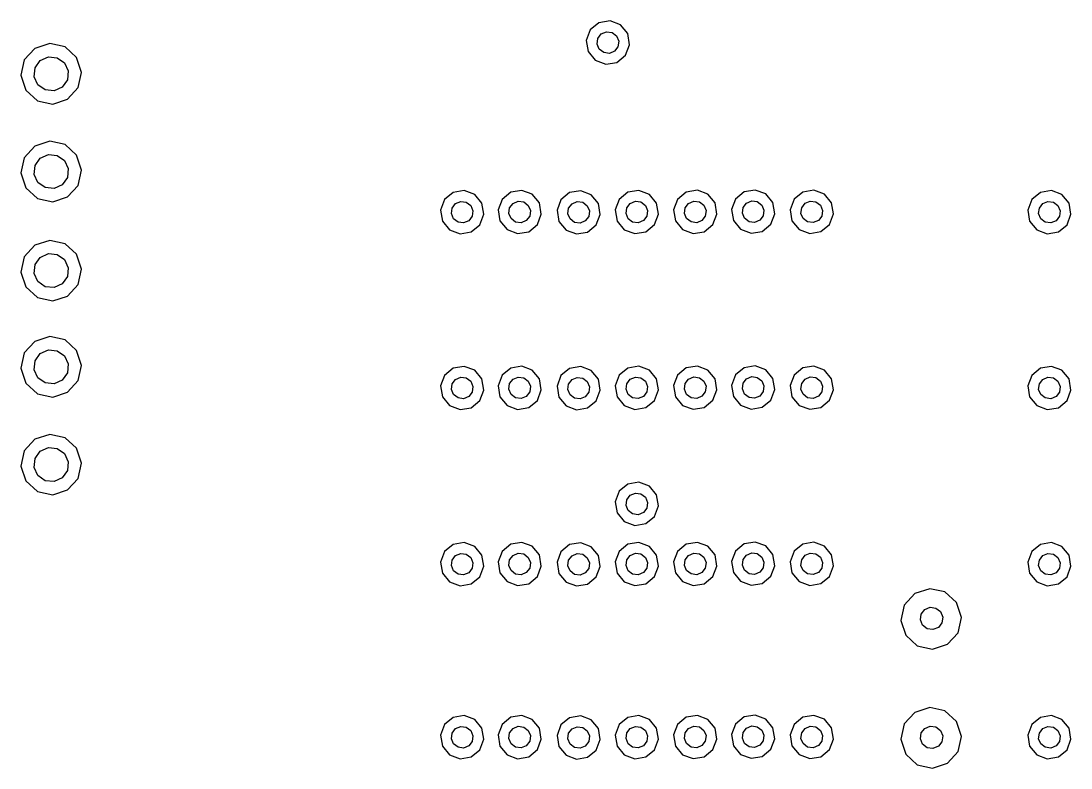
# Model space of a CAD drawing. Extents: x 7 to 220, y 5 to 125.
# Drawn here: x 110.88 to 156.59, y 5.97 to 38.5 of the extents above; entities that cross this region are included whole.
import ezdxf

# ---------------------------------------------------------------- set-up
doc = ezdxf.new("R2010")
doc.units = 0
doc.layers.add('ViasTop', color=7, linetype='CONTINUOUS')

msp = doc.modelspace()

# ---------------------------------------------------------------- linework, layer by layer
at = {"layer": 'ViasTop', "color": 1}
for p, q in [((136.042554, 38.414436), (135.66515, 38.103192)), ((136.525018, 38.495276), (136.042554, 38.414436)), ((136.983265, 38.324057), (136.525018, 38.495276)), ((135.66515, 38.103192), (135.493931, 37.644945)), ((136.145875, 37.929062), (136.371812, 38.023272)), ((136.371812, 38.023272), (136.614584, 37.991892)), ((136.614584, 37.991892), (136.809139, 37.843329)), ((137.294509, 37.946653), (136.983265, 38.324057)), ((137.375349, 37.464189), (137.294509, 37.946653)), ((112.13425, 37.510558), (111.48523, 37.302537)), ((112.80033, 37.3662), (112.13425, 37.510558)), ((135.493931, 37.644945), (135.574771, 37.162482)), ((135.965932, 37.491736), (135.997312, 37.734507)), ((136.060142, 37.265799), (135.965932, 37.491736)), ((135.997312, 37.734507), (136.145875, 37.929062)), ((136.809139, 37.843329), (136.903349, 37.617392)), ((136.903349, 37.617392), (136.871969, 37.374621)), ((111.48523, 37.302537), (111.02718, 36.797877)), ((113.30499, 36.908144), (112.80033, 37.3662)), ((135.574771, 37.162482), (135.886015, 36.785078)), ((136.254697, 37.117236), (136.060142, 37.265799)), ((136.497469, 37.085856), (136.254697, 37.117236)), ((136.723405, 37.180066), (136.497469, 37.085856)), ((136.871969, 37.374621), (136.723405, 37.180066)), ((137.204129, 37.005942), (137.375349, 37.464189)), ((111.02718, 36.797877), (110.88282, 36.131801)), ((111.49526, 36.456813), (111.72007, 36.773104)), ((111.72007, 36.773104), (112.07291, 36.934616)), ((112.07291, 36.934616), (112.45923, 36.898066)), ((112.45923, 36.898066), (112.77552, 36.673257)), ((112.77552, 36.673257), (112.93703, 36.320422)), ((113.51301, 36.259126), (113.30499, 36.908144)), ((135.886015, 36.785078), (136.344262, 36.613858)), ((136.344262, 36.613858), (136.826725, 36.694698)), ((136.826725, 36.694698), (137.204129, 37.005942)), ((110.88282, 36.131801), (111.09084, 35.482783)), ((111.45876, 36.070492), (111.49526, 36.456813)), ((112.93703, 36.320422), (112.90053, 35.934101)), ((113.36865, 35.59305), (113.51301, 36.259126)), ((111.62027, 35.717657), (111.45876, 36.070492)), ((111.93656, 35.492848), (111.62027, 35.717657)), ((112.90053, 35.934101), (112.67572, 35.617819)), ((111.09084, 35.482783), (111.5955, 35.024728)), ((112.32288, 35.456308), (111.93656, 35.492848)), ((112.67572, 35.617819), (112.32288, 35.456308)), ((112.91059, 35.08839), (113.36865, 35.59305)), ((111.5955, 35.024728), (112.26158, 34.88037)), ((112.26158, 34.88037), (112.91059, 35.08839)), ((111.48523, 33.047337), (111.02718, 32.542677)), ((112.13425, 33.255358), (111.48523, 33.047337)), ((112.80033, 33.111), (112.13425, 33.255358)), ((113.30499, 32.652944), (112.80033, 33.111)), ((111.02718, 32.542677), (110.88282, 31.876601)), ((111.49526, 32.201613), (111.72007, 32.517904)), ((111.72007, 32.517904), (112.07291, 32.679416)), ((112.07291, 32.679416), (112.45923, 32.642866)), ((112.45923, 32.642866), (112.77552, 32.418057)), ((113.51301, 32.003926), (113.30499, 32.652944)), ((111.45876, 31.815292), (111.49526, 32.201613)), ((112.77552, 32.418057), (112.93703, 32.065222)), ((112.93703, 32.065222), (112.90053, 31.678901)), ((113.36865, 31.33785), (113.51301, 32.003926)), ((110.88282, 31.876601), (111.09084, 31.227583)), ((111.62027, 31.462457), (111.45876, 31.815292)), ((112.90053, 31.678901), (112.67572, 31.362619)), ((111.09084, 31.227583), (111.5955, 30.769528)), ((111.93656, 31.237648), (111.62027, 31.462457)), ((112.32288, 31.201108), (111.93656, 31.237648)), ((112.67572, 31.362619), (112.32288, 31.201108)), ((112.91059, 30.83319), (113.36865, 31.33785)), ((130.179018, 31.111776), (129.696554, 31.030936)), ((130.637265, 30.940557), (130.179018, 31.111776)), ((132.683018, 31.119176), (132.200554, 31.038336)), ((133.141265, 30.947957), (132.683018, 31.119176)), ((135.250018, 31.103076), (134.767554, 31.022236)), ((135.708265, 30.931857), (135.250018, 31.103076)), ((137.781018, 31.116876), (137.298554, 31.036036)), ((138.239265, 30.945657), (137.781018, 31.116876)), ((140.327018, 31.121276), (139.844554, 31.040436)), ((140.785265, 30.950057), (140.327018, 31.121276)), ((142.847018, 31.134376), (142.364554, 31.053536)), ((143.305265, 30.963157), (142.847018, 31.134376)), ((145.398018, 31.122876), (144.915554, 31.042036)), ((145.856265, 30.951657), (145.398018, 31.122876)), ((155.744018, 31.111776), (155.261554, 31.030936)), ((156.202265, 30.940557), (155.744018, 31.111776)), ((111.5955, 30.769528), (112.26158, 30.62517)), ((112.26158, 30.62517), (112.91059, 30.83319)), ((129.31915, 30.719692), (129.147931, 30.261445)), ((129.696554, 31.030936), (129.31915, 30.719692)), ((129.799875, 30.545562), (130.025812, 30.639772)), ((130.025812, 30.639772), (130.268584, 30.608392)), ((130.948509, 30.563153), (130.637265, 30.940557)), ((131.82315, 30.727092), (131.651931, 30.268845)), ((132.200554, 31.038336), (131.82315, 30.727092)), ((132.303875, 30.552962), (132.529812, 30.647172)), ((132.529812, 30.647172), (132.772584, 30.615792)), ((133.452509, 30.570553), (133.141265, 30.947957)), ((134.39015, 30.710992), (134.218931, 30.252745)), ((134.767554, 31.022236), (134.39015, 30.710992)), ((134.870875, 30.536862), (135.096812, 30.631072)), ((135.096812, 30.631072), (135.339584, 30.599692)), ((136.019509, 30.554453), (135.708265, 30.931857)), ((136.92115, 30.724792), (136.749931, 30.266545)), ((137.298554, 31.036036), (136.92115, 30.724792)), ((137.401875, 30.550662), (137.627812, 30.644872)), ((137.627812, 30.644872), (137.870584, 30.613492)), ((138.550509, 30.568253), (138.239265, 30.945657)), ((139.46715, 30.729192), (139.295931, 30.270945)), ((139.844554, 31.040436), (139.46715, 30.729192)), ((139.947875, 30.555062), (140.173812, 30.649272)), ((140.173812, 30.649272), (140.416584, 30.617892)), ((141.096509, 30.572653), (140.785265, 30.950057)), ((141.98715, 30.742292), (141.815931, 30.284045)), ((142.364554, 31.053536), (141.98715, 30.742292)), ((142.467875, 30.568162), (142.693812, 30.662372)), ((142.693812, 30.662372), (142.936584, 30.630992)), ((142.936584, 30.630992), (143.131139, 30.482429)), ((143.616509, 30.585753), (143.305265, 30.963157)), ((144.53815, 30.730792), (144.366931, 30.272545)), ((144.915554, 31.042036), (144.53815, 30.730792)), ((145.018875, 30.556662), (145.244812, 30.650872)), ((145.244812, 30.650872), (145.487584, 30.619492)), ((146.167509, 30.574253), (145.856265, 30.951657)), ((154.88415, 30.719692), (154.712931, 30.261445)), ((155.261554, 31.030936), (154.88415, 30.719692)), ((155.364875, 30.545562), (155.590812, 30.639772)), ((155.590812, 30.639772), (155.833584, 30.608392)), ((156.513509, 30.563153), (156.202265, 30.940557)), ((129.147931, 30.261445), (129.228771, 29.778982)), ((129.619932, 30.108236), (129.651312, 30.351007)), ((129.651312, 30.351007), (129.799875, 30.545562)), ((130.268584, 30.608392), (130.463139, 30.459829)), ((130.463139, 30.459829), (130.557349, 30.233892)), ((130.557349, 30.233892), (130.525969, 29.991121)), ((131.029349, 30.080689), (130.948509, 30.563153)), ((131.651931, 30.268845), (131.732771, 29.786382)), ((132.123932, 30.115636), (132.155312, 30.358407)), ((132.155312, 30.358407), (132.303875, 30.552962)), ((132.772584, 30.615792), (132.967139, 30.467229)), ((132.967139, 30.467229), (133.061349, 30.241292)), ((133.061349, 30.241292), (133.029969, 29.998521)), ((133.533349, 30.088089), (133.452509, 30.570553)), ((134.218931, 30.252745), (134.299771, 29.770282)), ((134.690932, 30.099536), (134.722312, 30.342307)), ((134.722312, 30.342307), (134.870875, 30.536862)), ((135.339584, 30.599692), (135.534139, 30.451129)), ((135.534139, 30.451129), (135.628349, 30.225192)), ((135.628349, 30.225192), (135.596969, 29.982421)), ((136.100349, 30.071989), (136.019509, 30.554453)), ((136.749931, 30.266545), (136.830771, 29.784082)), ((137.221932, 30.113336), (137.253312, 30.356107)), ((137.253312, 30.356107), (137.401875, 30.550662)), ((137.870584, 30.613492), (138.065139, 30.464929)), ((138.065139, 30.464929), (138.159349, 30.238992)), ((138.159349, 30.238992), (138.127969, 29.996221)), ((138.631349, 30.085789), (138.550509, 30.568253)), ((139.295931, 30.270945), (139.376771, 29.788482)), ((139.767932, 30.117736), (139.799312, 30.360507)), ((139.799312, 30.360507), (139.947875, 30.555062)), ((140.416584, 30.617892), (140.611139, 30.469329)), ((140.611139, 30.469329), (140.705349, 30.243392)), ((140.705349, 30.243392), (140.673969, 30.000621)), ((141.177349, 30.090189), (141.096509, 30.572653)), ((141.815931, 30.284045), (141.896771, 29.801582)), ((142.287932, 30.130836), (142.319312, 30.373607)), ((142.319312, 30.373607), (142.467875, 30.568162)), ((143.131139, 30.482429), (143.225349, 30.256492)), ((143.225349, 30.256492), (143.193969, 30.013721)), ((143.697349, 30.103289), (143.616509, 30.585753)), ((144.366931, 30.272545), (144.447771, 29.790082)), ((144.838932, 30.119336), (144.870312, 30.362107)), ((144.870312, 30.362107), (145.018875, 30.556662)), ((145.487584, 30.619492), (145.682139, 30.470929)), ((145.682139, 30.470929), (145.776349, 30.244992)), ((145.776349, 30.244992), (145.744969, 30.002221)), ((146.248349, 30.091789), (146.167509, 30.574253)), ((154.712931, 30.261445), (154.793771, 29.778982)), ((155.184932, 30.108236), (155.216312, 30.351007)), ((155.216312, 30.351007), (155.364875, 30.545562)), ((155.833584, 30.608392), (156.028139, 30.459829)), ((156.028139, 30.459829), (156.122349, 30.233892)), ((156.122349, 30.233892), (156.090969, 29.991121)), ((156.594349, 30.080689), (156.513509, 30.563153)), ((129.228771, 29.778982), (129.540015, 29.401578)), ((129.714142, 29.882299), (129.619932, 30.108236)), ((129.908697, 29.733736), (129.714142, 29.882299)), ((130.151469, 29.702356), (129.908697, 29.733736)), ((130.377405, 29.796566), (130.151469, 29.702356)), ((130.525969, 29.991121), (130.377405, 29.796566)), ((130.858129, 29.622442), (131.029349, 30.080689)), ((131.732771, 29.786382), (132.044015, 29.408978)), ((132.218142, 29.889699), (132.123932, 30.115636)), ((132.412697, 29.741136), (132.218142, 29.889699)), ((132.655469, 29.709756), (132.412697, 29.741136)), ((132.881405, 29.803966), (132.655469, 29.709756)), ((133.029969, 29.998521), (132.881405, 29.803966)), ((133.362129, 29.629842), (133.533349, 30.088089)), ((134.299771, 29.770282), (134.611015, 29.392878)), ((134.785142, 29.873599), (134.690932, 30.099536)), ((134.979697, 29.725036), (134.785142, 29.873599)), ((135.222469, 29.693656), (134.979697, 29.725036)), ((135.448405, 29.787866), (135.222469, 29.693656)), ((135.596969, 29.982421), (135.448405, 29.787866)), ((135.929129, 29.613742), (136.100349, 30.071989)), ((136.830771, 29.784082), (137.142015, 29.406678)), ((137.316142, 29.887399), (137.221932, 30.113336)), ((137.510697, 29.738836), (137.316142, 29.887399)), ((137.753469, 29.707456), (137.510697, 29.738836)), ((137.979405, 29.801666), (137.753469, 29.707456)), ((138.127969, 29.996221), (137.979405, 29.801666)), ((138.460129, 29.627542), (138.631349, 30.085789)), ((139.376771, 29.788482), (139.688015, 29.411078)), ((139.862142, 29.891799), (139.767932, 30.117736)), ((140.056697, 29.743236), (139.862142, 29.891799)), ((140.299469, 29.711856), (140.056697, 29.743236)), ((140.525405, 29.806066), (140.299469, 29.711856)), ((140.673969, 30.000621), (140.525405, 29.806066)), ((141.006129, 29.631942), (141.177349, 30.090189)), ((141.896771, 29.801582), (142.208015, 29.424178)), ((142.382142, 29.904899), (142.287932, 30.130836)), ((142.576697, 29.756336), (142.382142, 29.904899)), ((142.819469, 29.724956), (142.576697, 29.756336)), ((143.045405, 29.819166), (142.819469, 29.724956)), ((143.193969, 30.013721), (143.045405, 29.819166)), ((143.526129, 29.645042), (143.697349, 30.103289)), ((144.447771, 29.790082), (144.759015, 29.412678)), ((144.933142, 29.893399), (144.838932, 30.119336)), ((145.127697, 29.744836), (144.933142, 29.893399)), ((145.370469, 29.713456), (145.127697, 29.744836)), ((145.596405, 29.807666), (145.370469, 29.713456)), ((145.744969, 30.002221), (145.596405, 29.807666)), ((146.077129, 29.633542), (146.248349, 30.091789)), ((154.793771, 29.778982), (155.105015, 29.401578)), ((155.279142, 29.882299), (155.184932, 30.108236)), ((155.473697, 29.733736), (155.279142, 29.882299)), ((155.716469, 29.702356), (155.473697, 29.733736)), ((155.942405, 29.796566), (155.716469, 29.702356)), ((156.090969, 29.991121), (155.942405, 29.796566)), ((156.423129, 29.622442), (156.594349, 30.080689)), ((129.540015, 29.401578), (129.998262, 29.230358)), ((129.998262, 29.230358), (130.480725, 29.311198)), ((130.480725, 29.311198), (130.858129, 29.622442)), ((132.044015, 29.408978), (132.502262, 29.237758)), ((132.502262, 29.237758), (132.984725, 29.318598)), ((132.984725, 29.318598), (133.362129, 29.629842)), ((134.611015, 29.392878), (135.069262, 29.221658)), ((135.069262, 29.221658), (135.551725, 29.302498)), ((135.551725, 29.302498), (135.929129, 29.613742)), ((137.142015, 29.406678), (137.600262, 29.235458)), ((137.600262, 29.235458), (138.082725, 29.316298)), ((138.082725, 29.316298), (138.460129, 29.627542)), ((139.688015, 29.411078), (140.146262, 29.239858)), ((140.146262, 29.239858), (140.628725, 29.320698)), ((140.628725, 29.320698), (141.006129, 29.631942)), ((142.208015, 29.424178), (142.666262, 29.252958)), ((142.666262, 29.252958), (143.148725, 29.333798)), ((143.148725, 29.333798), (143.526129, 29.645042)), ((144.759015, 29.412678), (145.217262, 29.241458)), ((145.217262, 29.241458), (145.699725, 29.322298)), ((145.699725, 29.322298), (146.077129, 29.633542)), ((155.105015, 29.401578), (155.563262, 29.230358)), ((155.563262, 29.230358), (156.045725, 29.311198)), ((156.045725, 29.311198), (156.423129, 29.622442)), ((112.13425, 28.941058), (111.48523, 28.733037)), ((112.80033, 28.7967), (112.13425, 28.941058)), ((111.48523, 28.733037), (111.02718, 28.228377)), ((111.72007, 28.203604), (112.07291, 28.365116)), ((112.07291, 28.365116), (112.45923, 28.328566)), ((113.30499, 28.338644), (112.80033, 28.7967)), ((111.02718, 28.228377), (110.88282, 27.562301)), ((111.45876, 27.500992), (111.49526, 27.887313)), ((111.49526, 27.887313), (111.72007, 28.203604)), ((112.45923, 28.328566), (112.77552, 28.103757)), ((112.77552, 28.103757), (112.93703, 27.750922)), ((113.51301, 27.689626), (113.30499, 28.338644)), ((110.88282, 27.562301), (111.09084, 26.913283)), ((111.62027, 27.148157), (111.45876, 27.500992)), ((112.93703, 27.750922), (112.90053, 27.364601)), ((113.36865, 27.02355), (113.51301, 27.689626)), ((111.93656, 26.923348), (111.62027, 27.148157)), ((112.67572, 27.048319), (112.32288, 26.886808)), ((112.90053, 27.364601), (112.67572, 27.048319)), ((112.91059, 26.51889), (113.36865, 27.02355)), ((111.09084, 26.913283), (111.5955, 26.455228)), ((112.32288, 26.886808), (111.93656, 26.923348)), ((112.26158, 26.31087), (112.91059, 26.51889)), ((111.5955, 26.455228), (112.26158, 26.31087)), ((112.13425, 24.751658), (111.48523, 24.543637)), ((112.80033, 24.6073), (112.13425, 24.751658)), ((111.48523, 24.543637), (111.02718, 24.038977)), ((113.30499, 24.149244), (112.80033, 24.6073)), ((111.02718, 24.038977), (110.88282, 23.372901)), ((111.49526, 23.697913), (111.72007, 24.014204)), ((111.72007, 24.014204), (112.07291, 24.175716)), ((112.07291, 24.175716), (112.45923, 24.139166)), ((112.45923, 24.139166), (112.77552, 23.914357)), ((112.77552, 23.914357), (112.93703, 23.561522)), ((113.51301, 23.500226), (113.30499, 24.149244)), ((110.88282, 23.372901), (111.09084, 22.723883)), ((111.45876, 23.311592), (111.49526, 23.697913)), ((112.93703, 23.561522), (112.90053, 23.175201)), ((113.36865, 22.83415), (113.51301, 23.500226)), ((129.696554, 23.376136), (129.31915, 23.064892)), ((130.179018, 23.456976), (129.696554, 23.376136)), ((130.637265, 23.285757), (130.179018, 23.456976)), ((132.200554, 23.383636), (131.82315, 23.072392)), ((132.683018, 23.464476), (132.200554, 23.383636)), ((133.141265, 23.293257), (132.683018, 23.464476)), ((134.767554, 23.367536), (134.39015, 23.056292)), ((135.250018, 23.448376), (134.767554, 23.367536)), ((135.708265, 23.277157), (135.250018, 23.448376)), ((137.298554, 23.381336), (136.92115, 23.070092)), ((137.781018, 23.462176), (137.298554, 23.381336)), ((138.239265, 23.290957), (137.781018, 23.462176)), ((139.844554, 23.385636), (139.46715, 23.074392)), ((140.327018, 23.466476), (139.844554, 23.385636)), ((140.785265, 23.295257), (140.327018, 23.466476)), ((142.364554, 23.398736), (141.98715, 23.087492)), ((142.847018, 23.479576), (142.364554, 23.398736)), ((143.305265, 23.308357), (142.847018, 23.479576)), ((144.915554, 23.387336), (144.53815, 23.076092)), ((145.398018, 23.468176), (144.915554, 23.387336)), ((145.856265, 23.296957), (145.398018, 23.468176)), ((155.261554, 23.376136), (154.88415, 23.064892)), ((155.744018, 23.456976), (155.261554, 23.376136)), ((156.202265, 23.285757), (155.744018, 23.456976)), ((111.62027, 22.958757), (111.45876, 23.311592)), ((111.93656, 22.733948), (111.62027, 22.958757)), ((112.67572, 22.858919), (112.32288, 22.697408)), ((112.90053, 23.175201), (112.67572, 22.858919)), ((129.31915, 23.064892), (129.147931, 22.606645)), ((129.651312, 22.696207), (129.799875, 22.890762)), ((129.799875, 22.890762), (130.025812, 22.984972)), ((130.025812, 22.984972), (130.268584, 22.953592)), ((130.268584, 22.953592), (130.463139, 22.805029)), ((130.948509, 22.908353), (130.637265, 23.285757)), ((131.029349, 22.425889), (130.948509, 22.908353)), ((131.82315, 23.072392), (131.651931, 22.614145)), ((132.155312, 22.703707), (132.303875, 22.898262)), ((132.303875, 22.898262), (132.529812, 22.992472)), ((132.529812, 22.992472), (132.772584, 22.961092)), ((132.772584, 22.961092), (132.967139, 22.812529)), ((133.452509, 22.915853), (133.141265, 23.293257)), ((133.533349, 22.433389), (133.452509, 22.915853)), ((134.39015, 23.056292), (134.218931, 22.598045)), ((134.722312, 22.687607), (134.870875, 22.882162)), ((134.870875, 22.882162), (135.096812, 22.976372)), ((135.096812, 22.976372), (135.339584, 22.944992)), ((135.339584, 22.944992), (135.534139, 22.796429)), ((136.019509, 22.899753), (135.708265, 23.277157)), ((136.100349, 22.417289), (136.019509, 22.899753)), ((136.92115, 23.070092), (136.749931, 22.611845)), ((137.253312, 22.701407), (137.401875, 22.895962)), ((137.401875, 22.895962), (137.627812, 22.990172)), ((137.627812, 22.990172), (137.870584, 22.958792)), ((137.870584, 22.958792), (138.065139, 22.810229)), ((138.550509, 22.913553), (138.239265, 23.290957)), ((138.631349, 22.431089), (138.550509, 22.913553)), ((139.46715, 23.074392), (139.295931, 22.616145)), ((139.799312, 22.705707), (139.947875, 22.900262)), ((139.947875, 22.900262), (140.173812, 22.994472)), ((140.173812, 22.994472), (140.416584, 22.963092)), ((140.416584, 22.963092), (140.611139, 22.814529)), ((141.096509, 22.917853), (140.785265, 23.295257)), ((141.177349, 22.435389), (141.096509, 22.917853)), ((141.98715, 23.087492), (141.815931, 22.629245)), ((142.319312, 22.718807), (142.467875, 22.913362)), ((142.467875, 22.913362), (142.693812, 23.007572)), ((142.693812, 23.007572), (142.936584, 22.976192)), ((142.936584, 22.976192), (143.131139, 22.827629)), ((143.616509, 22.930953), (143.305265, 23.308357)), ((143.697349, 22.448489), (143.616509, 22.930953)), ((144.53815, 23.076092), (144.366931, 22.617845)), ((144.870312, 22.707407), (145.018875, 22.901962)), ((145.018875, 22.901962), (145.244812, 22.996172)), ((145.244812, 22.996172), (145.487584, 22.964792)), ((145.487584, 22.964792), (145.682139, 22.816229)), ((146.167509, 22.919553), (145.856265, 23.296957)), ((146.248349, 22.437089), (146.167509, 22.919553)), ((154.88415, 23.064892), (154.712931, 22.606645)), ((155.216312, 22.696207), (155.364875, 22.890762)), ((155.364875, 22.890762), (155.590812, 22.984972)), ((155.590812, 22.984972), (155.833584, 22.953592)), ((155.833584, 22.953592), (156.028139, 22.805029)), ((156.513509, 22.908353), (156.202265, 23.285757)), ((156.594349, 22.425889), (156.513509, 22.908353)), ((111.09084, 22.723883), (111.5955, 22.265828)), ((112.32288, 22.697408), (111.93656, 22.733948)), ((112.91059, 22.32949), (113.36865, 22.83415)), ((129.147931, 22.606645), (129.228771, 22.124182)), ((129.619932, 22.453436), (129.651312, 22.696207)), ((129.714142, 22.227499), (129.619932, 22.453436)), ((130.463139, 22.805029), (130.557349, 22.579092)), ((130.557349, 22.579092), (130.525969, 22.336321)), ((130.858129, 21.967642), (131.029349, 22.425889)), ((131.651931, 22.614145), (131.732771, 22.131682)), ((132.123932, 22.460936), (132.155312, 22.703707)), ((132.218142, 22.234999), (132.123932, 22.460936)), ((132.967139, 22.812529), (133.061349, 22.586592)), ((133.061349, 22.586592), (133.029969, 22.343821)), ((133.362129, 21.975142), (133.533349, 22.433389)), ((134.218931, 22.598045), (134.299771, 22.115582)), ((134.690932, 22.444836), (134.722312, 22.687607)), ((134.785142, 22.218899), (134.690932, 22.444836)), ((135.534139, 22.796429), (135.628349, 22.570492)), ((135.628349, 22.570492), (135.596969, 22.327721)), ((135.929129, 21.959042), (136.100349, 22.417289)), ((136.749931, 22.611845), (136.830771, 22.129382)), ((137.221932, 22.458636), (137.253312, 22.701407)), ((137.316142, 22.232699), (137.221932, 22.458636)), ((138.065139, 22.810229), (138.159349, 22.584292)), ((138.159349, 22.584292), (138.127969, 22.341521)), ((138.460129, 21.972842), (138.631349, 22.431089)), ((139.295931, 22.616145), (139.376771, 22.133682)), ((139.767932, 22.462936), (139.799312, 22.705707)), ((139.862142, 22.236999), (139.767932, 22.462936)), ((140.611139, 22.814529), (140.705349, 22.588592)), ((140.705349, 22.588592), (140.673969, 22.345821)), ((141.006129, 21.977142), (141.177349, 22.435389)), ((141.815931, 22.629245), (141.896771, 22.146782)), ((142.287932, 22.476036), (142.319312, 22.718807)), ((142.382142, 22.250099), (142.287932, 22.476036)), ((143.131139, 22.827629), (143.225349, 22.601692)), ((143.225349, 22.601692), (143.193969, 22.358921)), ((143.526129, 21.990242), (143.697349, 22.448489)), ((144.366931, 22.617845), (144.447771, 22.135382)), ((144.838932, 22.464636), (144.870312, 22.707407)), ((144.933142, 22.238699), (144.838932, 22.464636)), ((145.682139, 22.816229), (145.776349, 22.590292)), ((145.776349, 22.590292), (145.744969, 22.347521)), ((146.077129, 21.978842), (146.248349, 22.437089)), ((154.712931, 22.606645), (154.793771, 22.124182)), ((155.184932, 22.453436), (155.216312, 22.696207)), ((155.279142, 22.227499), (155.184932, 22.453436)), ((156.028139, 22.805029), (156.122349, 22.579092)), ((156.122349, 22.579092), (156.090969, 22.336321)), ((156.423129, 21.967642), (156.594349, 22.425889)), ((111.5955, 22.265828), (112.26158, 22.12147)), ((112.26158, 22.12147), (112.91059, 22.32949)), ((129.228771, 22.124182), (129.540015, 21.746778)), ((129.908697, 22.078936), (129.714142, 22.227499)), ((130.151469, 22.047556), (129.908697, 22.078936)), ((130.377405, 22.141766), (130.151469, 22.047556)), ((130.525969, 22.336321), (130.377405, 22.141766)), ((130.480725, 21.656398), (130.858129, 21.967642)), ((131.732771, 22.131682), (132.044015, 21.754278)), ((132.412697, 22.086436), (132.218142, 22.234999)), ((132.655469, 22.055056), (132.412697, 22.086436)), ((132.881405, 22.149266), (132.655469, 22.055056)), ((133.029969, 22.343821), (132.881405, 22.149266)), ((132.984725, 21.663898), (133.362129, 21.975142)), ((134.299771, 22.115582), (134.611015, 21.738178)), ((134.979697, 22.070336), (134.785142, 22.218899)), ((135.222469, 22.038956), (134.979697, 22.070336)), ((135.448405, 22.133166), (135.222469, 22.038956)), ((135.596969, 22.327721), (135.448405, 22.133166)), ((135.551725, 21.647798), (135.929129, 21.959042)), ((136.830771, 22.129382), (137.142015, 21.751978)), ((137.510697, 22.084136), (137.316142, 22.232699)), ((137.753469, 22.052756), (137.510697, 22.084136)), ((137.979405, 22.146966), (137.753469, 22.052756)), ((138.127969, 22.341521), (137.979405, 22.146966)), ((138.082725, 21.661598), (138.460129, 21.972842)), ((139.376771, 22.133682), (139.688015, 21.756278)), ((140.056697, 22.088436), (139.862142, 22.236999)), ((140.299469, 22.057056), (140.056697, 22.088436)), ((140.525405, 22.151266), (140.299469, 22.057056)), ((140.673969, 22.345821), (140.525405, 22.151266)), ((140.628725, 21.665898), (141.006129, 21.977142)), ((141.896771, 22.146782), (142.208015, 21.769378)), ((142.576697, 22.101536), (142.382142, 22.250099)), ((142.819469, 22.070156), (142.576697, 22.101536)), ((143.045405, 22.164366), (142.819469, 22.070156)), ((143.193969, 22.358921), (143.045405, 22.164366)), ((143.148725, 21.678998), (143.526129, 21.990242)), ((144.447771, 22.135382), (144.759015, 21.757978)), ((145.127697, 22.090136), (144.933142, 22.238699)), ((145.370469, 22.058756), (145.127697, 22.090136)), ((145.596405, 22.152966), (145.370469, 22.058756)), ((145.744969, 22.347521), (145.596405, 22.152966)), ((145.699725, 21.667598), (146.077129, 21.978842)), ((154.793771, 22.124182), (155.105015, 21.746778)), ((155.473697, 22.078936), (155.279142, 22.227499)), ((155.716469, 22.047556), (155.473697, 22.078936)), ((155.942405, 22.141766), (155.716469, 22.047556)), ((156.090969, 22.336321), (155.942405, 22.141766)), ((156.045725, 21.656398), (156.423129, 21.967642)), ((129.540015, 21.746778), (129.998262, 21.575558)), ((129.998262, 21.575558), (130.480725, 21.656398)), ((132.044015, 21.754278), (132.502262, 21.583058)), ((132.502262, 21.583058), (132.984725, 21.663898)), ((134.611015, 21.738178), (135.069262, 21.566958)), ((135.069262, 21.566958), (135.551725, 21.647798)), ((137.142015, 21.751978), (137.600262, 21.580758)), ((137.600262, 21.580758), (138.082725, 21.661598)), ((139.688015, 21.756278), (140.146262, 21.585058)), ((140.146262, 21.585058), (140.628725, 21.665898)), ((142.208015, 21.769378), (142.666262, 21.598158)), ((142.666262, 21.598158), (143.148725, 21.678998)), ((144.759015, 21.757978), (145.217262, 21.586758)), ((145.217262, 21.586758), (145.699725, 21.667598)), ((155.105015, 21.746778), (155.563262, 21.575558)), ((155.563262, 21.575558), (156.045725, 21.656398)), ((111.48523, 20.286437), (111.02718, 19.781777)), ((112.13425, 20.494458), (111.48523, 20.286437)), ((112.80033, 20.3501), (112.13425, 20.494458)), ((113.30499, 19.892044), (112.80033, 20.3501)), ((111.02718, 19.781777), (110.88282, 19.115701)), ((111.49526, 19.440713), (111.72007, 19.757004)), ((111.72007, 19.757004), (112.07291, 19.918516)), ((112.07291, 19.918516), (112.45923, 19.881966)), ((112.45923, 19.881966), (112.77552, 19.657157)), ((112.77552, 19.657157), (112.93703, 19.304322)), ((113.51301, 19.243026), (113.30499, 19.892044)), ((111.45876, 19.054392), (111.49526, 19.440713)), ((112.93703, 19.304322), (112.90053, 18.918001)), ((113.36865, 18.57695), (113.51301, 19.243026)), ((110.88282, 19.115701), (111.09084, 18.466683)), ((111.62027, 18.701557), (111.45876, 19.054392)), ((112.90053, 18.918001), (112.67572, 18.601719)), ((111.09084, 18.466683), (111.5955, 18.008628)), ((111.93656, 18.476748), (111.62027, 18.701557)), ((112.32288, 18.440208), (111.93656, 18.476748)), ((112.67572, 18.601719), (112.32288, 18.440208)), ((112.91059, 18.07229), (113.36865, 18.57695)), ((137.298554, 18.326336), (136.92115, 18.015092)), ((137.781018, 18.407176), (137.298554, 18.326336)), ((138.239265, 18.235957), (137.781018, 18.407176)), ((111.5955, 18.008628), (112.26158, 17.86427)), ((112.26158, 17.86427), (112.91059, 18.07229)), ((136.92115, 18.015092), (136.749931, 17.556845)), ((137.253312, 17.646407), (137.401875, 17.840962)), ((137.401875, 17.840962), (137.627812, 17.935172)), ((137.627812, 17.935172), (137.870584, 17.903792)), ((137.870584, 17.903792), (138.065139, 17.755229)), ((138.550509, 17.858553), (138.239265, 18.235957)), ((138.631349, 17.376089), (138.550509, 17.858553)), ((136.749931, 17.556845), (136.830771, 17.074382)), ((137.221932, 17.403636), (137.253312, 17.646407)), ((137.316142, 17.177699), (137.221932, 17.403636)), ((138.065139, 17.755229), (138.159349, 17.529292)), ((138.159349, 17.529292), (138.127969, 17.286521)), ((138.460129, 16.917842), (138.631349, 17.376089)), ((136.830771, 17.074382), (137.142015, 16.696978)), ((137.510697, 17.029136), (137.316142, 17.177699)), ((137.753469, 16.997756), (137.510697, 17.029136)), ((137.979405, 17.091966), (137.753469, 16.997756)), ((138.127969, 17.286521), (137.979405, 17.091966)), ((138.082725, 16.606598), (138.460129, 16.917842)), ((137.142015, 16.696978), (137.600262, 16.525758)), ((137.600262, 16.525758), (138.082725, 16.606598)), ((129.696554, 15.702536), (129.31915, 15.391292)), ((130.179018, 15.783376), (129.696554, 15.702536)), ((130.637265, 15.612157), (130.179018, 15.783376)), ((130.948509, 15.234753), (130.637265, 15.612157)), ((132.200554, 15.710036), (131.82315, 15.398792)), ((132.683018, 15.790876), (132.200554, 15.710036)), ((133.141265, 15.619657), (132.683018, 15.790876)), ((133.452509, 15.242253), (133.141265, 15.619657)), ((134.767554, 15.693936), (134.39015, 15.382692)), ((135.250018, 15.774776), (134.767554, 15.693936)), ((135.708265, 15.603557), (135.250018, 15.774776)), ((136.019509, 15.226153), (135.708265, 15.603557)), ((137.298554, 15.707736), (136.92115, 15.396492)), ((137.781018, 15.788576), (137.298554, 15.707736)), ((138.239265, 15.617357), (137.781018, 15.788576)), ((138.550509, 15.239953), (138.239265, 15.617357)), ((139.844554, 15.712036), (139.46715, 15.400792)), ((140.327018, 15.792876), (139.844554, 15.712036)), ((140.785265, 15.621657), (140.327018, 15.792876)), ((141.096509, 15.244253), (140.785265, 15.621657)), ((142.364554, 15.725136), (141.98715, 15.413892)), ((142.847018, 15.805976), (142.364554, 15.725136)), ((143.305265, 15.634757), (142.847018, 15.805976)), ((143.616509, 15.257353), (143.305265, 15.634757)), ((144.915554, 15.713736), (144.53815, 15.402492)), ((145.398018, 15.794576), (144.915554, 15.713736)), ((145.856265, 15.623357), (145.398018, 15.794576)), ((146.167509, 15.245953), (145.856265, 15.623357)), ((155.261554, 15.702536), (154.88415, 15.391292)), ((155.744018, 15.783376), (155.261554, 15.702536)), ((156.202265, 15.612157), (155.744018, 15.783376)), ((156.513509, 15.234753), (156.202265, 15.612157)), ((129.31915, 15.391292), (129.147931, 14.933045)), ((129.651312, 15.022607), (129.799875, 15.217162)), ((129.799875, 15.217162), (130.025812, 15.311372)), ((130.025812, 15.311372), (130.268584, 15.279992)), ((130.268584, 15.279992), (130.463139, 15.131429)), ((130.463139, 15.131429), (130.557349, 14.905492)), ((131.029349, 14.752289), (130.948509, 15.234753)), ((131.82315, 15.398792), (131.651931, 14.940545)), ((132.155312, 15.030107), (132.303875, 15.224662)), ((132.303875, 15.224662), (132.529812, 15.318872)), ((132.529812, 15.318872), (132.772584, 15.287492)), ((132.772584, 15.287492), (132.967139, 15.138929)), ((132.967139, 15.138929), (133.061349, 14.912992)), ((133.533349, 14.759789), (133.452509, 15.242253)), ((134.39015, 15.382692), (134.218931, 14.924445)), ((134.722312, 15.014007), (134.870875, 15.208562)), ((134.870875, 15.208562), (135.096812, 15.302772)), ((135.096812, 15.302772), (135.339584, 15.271392)), ((135.339584, 15.271392), (135.534139, 15.122829)), ((135.534139, 15.122829), (135.628349, 14.896892)), ((136.100349, 14.743689), (136.019509, 15.226153)), ((136.92115, 15.396492), (136.749931, 14.938245)), ((137.253312, 15.027807), (137.401875, 15.222362)), ((137.401875, 15.222362), (137.627812, 15.316572)), ((137.627812, 15.316572), (137.870584, 15.285192)), ((137.870584, 15.285192), (138.065139, 15.136629)), ((138.065139, 15.136629), (138.159349, 14.910692)), ((138.631349, 14.757489), (138.550509, 15.239953)), ((139.46715, 15.400792), (139.295931, 14.942545)), ((139.799312, 15.032107), (139.947875, 15.226662)), ((139.947875, 15.226662), (140.173812, 15.320872)), ((140.173812, 15.320872), (140.416584, 15.289492)), ((140.416584, 15.289492), (140.611139, 15.140929)), ((140.611139, 15.140929), (140.705349, 14.914992)), ((141.177349, 14.761789), (141.096509, 15.244253)), ((141.98715, 15.413892), (141.815931, 14.955645)), ((142.319312, 15.045207), (142.467875, 15.239762)), ((142.467875, 15.239762), (142.693812, 15.333972)), ((142.693812, 15.333972), (142.936584, 15.302592)), ((142.936584, 15.302592), (143.131139, 15.154029)), ((143.131139, 15.154029), (143.225349, 14.928092)), ((143.697349, 14.774889), (143.616509, 15.257353)), ((144.53815, 15.402492), (144.366931, 14.944245)), ((144.870312, 15.033807), (145.018875, 15.228362)), ((145.018875, 15.228362), (145.244812, 15.322572)), ((145.244812, 15.322572), (145.487584, 15.291192)), ((145.487584, 15.291192), (145.682139, 15.142629)), ((145.682139, 15.142629), (145.776349, 14.916692)), ((146.248349, 14.763489), (146.167509, 15.245953)), ((154.88415, 15.391292), (154.712931, 14.933045)), ((155.216312, 15.022607), (155.364875, 15.217162)), ((155.364875, 15.217162), (155.590812, 15.311372)), ((155.590812, 15.311372), (155.833584, 15.279992)), ((155.833584, 15.279992), (156.028139, 15.131429)), ((156.028139, 15.131429), (156.122349, 14.905492)), ((156.594349, 14.752289), (156.513509, 15.234753)), ((129.147931, 14.933045), (129.228771, 14.450582)), ((129.619932, 14.779836), (129.651312, 15.022607)), ((129.714142, 14.553899), (129.619932, 14.779836)), ((130.525969, 14.662721), (130.377405, 14.468166)), ((130.557349, 14.905492), (130.525969, 14.662721)), ((130.858129, 14.294042), (131.029349, 14.752289)), ((131.651931, 14.940545), (131.732771, 14.458082)), ((132.123932, 14.787336), (132.155312, 15.030107)), ((132.218142, 14.561399), (132.123932, 14.787336)), ((133.029969, 14.670221), (132.881405, 14.475666)), ((133.061349, 14.912992), (133.029969, 14.670221)), ((133.362129, 14.301542), (133.533349, 14.759789)), ((134.218931, 14.924445), (134.299771, 14.441982)), ((134.690932, 14.771236), (134.722312, 15.014007)), ((134.785142, 14.545299), (134.690932, 14.771236)), ((135.596969, 14.654121), (135.448405, 14.459566)), ((135.628349, 14.896892), (135.596969, 14.654121)), ((135.929129, 14.285442), (136.100349, 14.743689)), ((136.749931, 14.938245), (136.830771, 14.455782)), ((137.221932, 14.785036), (137.253312, 15.027807)), ((137.316142, 14.559099), (137.221932, 14.785036)), ((138.127969, 14.667921), (137.979405, 14.473366)), ((138.159349, 14.910692), (138.127969, 14.667921)), ((138.460129, 14.299242), (138.631349, 14.757489)), ((139.295931, 14.942545), (139.376771, 14.460082)), ((139.767932, 14.789336), (139.799312, 15.032107)), ((139.862142, 14.563399), (139.767932, 14.789336)), ((140.673969, 14.672221), (140.525405, 14.477666)), ((140.705349, 14.914992), (140.673969, 14.672221)), ((141.006129, 14.303542), (141.177349, 14.761789)), ((141.815931, 14.955645), (141.896771, 14.473182)), ((142.287932, 14.802436), (142.319312, 15.045207)), ((142.382142, 14.576499), (142.287932, 14.802436)), ((143.193969, 14.685321), (143.045405, 14.490766)), ((143.225349, 14.928092), (143.193969, 14.685321)), ((143.526129, 14.316642), (143.697349, 14.774889)), ((144.366931, 14.944245), (144.447771, 14.461782)), ((144.838932, 14.791036), (144.870312, 15.033807)), ((144.933142, 14.565099), (144.838932, 14.791036)), ((145.744969, 14.673921), (145.596405, 14.479366)), ((145.776349, 14.916692), (145.744969, 14.673921)), ((146.077129, 14.305242), (146.248349, 14.763489)), ((154.712931, 14.933045), (154.793771, 14.450582)), ((155.184932, 14.779836), (155.216312, 15.022607)), ((155.279142, 14.553899), (155.184932, 14.779836)), ((156.090969, 14.662721), (155.942405, 14.468166)), ((156.122349, 14.905492), (156.090969, 14.662721)), ((156.423129, 14.294042), (156.594349, 14.752289)), ((129.228771, 14.450582), (129.540015, 14.073178)), ((129.908697, 14.405336), (129.714142, 14.553899)), ((130.151469, 14.373956), (129.908697, 14.405336)), ((130.377405, 14.468166), (130.151469, 14.373956)), ((130.480725, 13.982798), (130.858129, 14.294042)), ((131.732771, 14.458082), (132.044015, 14.080678)), ((132.412697, 14.412836), (132.218142, 14.561399)), ((132.655469, 14.381456), (132.412697, 14.412836)), ((132.881405, 14.475666), (132.655469, 14.381456)), ((132.984725, 13.990298), (133.362129, 14.301542)), ((134.299771, 14.441982), (134.611015, 14.064578)), ((134.979697, 14.396736), (134.785142, 14.545299)), ((135.222469, 14.365356), (134.979697, 14.396736)), ((135.448405, 14.459566), (135.222469, 14.365356)), ((135.551725, 13.974198), (135.929129, 14.285442)), ((136.830771, 14.455782), (137.142015, 14.078378)), ((137.510697, 14.410536), (137.316142, 14.559099)), ((137.753469, 14.379156), (137.510697, 14.410536)), ((137.979405, 14.473366), (137.753469, 14.379156)), ((138.082725, 13.987998), (138.460129, 14.299242)), ((139.376771, 14.460082), (139.688015, 14.082678)), ((140.056697, 14.414836), (139.862142, 14.563399)), ((140.299469, 14.383456), (140.056697, 14.414836)), ((140.525405, 14.477666), (140.299469, 14.383456)), ((140.628725, 13.992298), (141.006129, 14.303542)), ((141.896771, 14.473182), (142.208015, 14.095778)), ((142.576697, 14.427936), (142.382142, 14.576499)), ((142.819469, 14.396556), (142.576697, 14.427936)), ((143.045405, 14.490766), (142.819469, 14.396556)), ((143.148725, 14.005398), (143.526129, 14.316642)), ((144.447771, 14.461782), (144.759015, 14.084378)), ((145.127697, 14.416536), (144.933142, 14.565099)), ((145.370469, 14.385156), (145.127697, 14.416536)), ((145.596405, 14.479366), (145.370469, 14.385156)), ((145.699725, 13.993998), (146.077129, 14.305242)), ((154.793771, 14.450582), (155.105015, 14.073178)), ((155.473697, 14.405336), (155.279142, 14.553899)), ((155.716469, 14.373956), (155.473697, 14.405336)), ((155.942405, 14.468166), (155.716469, 14.373956)), ((156.045725, 13.982798), (156.423129, 14.294042)), ((129.540015, 14.073178), (129.998262, 13.901958)), ((129.998262, 13.901958), (130.480725, 13.982798)), ((132.044015, 14.080678), (132.502262, 13.909458)), ((132.502262, 13.909458), (132.984725, 13.990298)), ((134.611015, 14.064578), (135.069262, 13.893358)), ((135.069262, 13.893358), (135.551725, 13.974198)), ((137.142015, 14.078378), (137.600262, 13.907158)), ((137.600262, 13.907158), (138.082725, 13.987998)), ((139.688015, 14.082678), (140.146262, 13.911458)), ((140.146262, 13.911458), (140.628725, 13.992298)), ((142.208015, 14.095778), (142.666262, 13.924558)), ((142.666262, 13.924558), (143.148725, 14.005398)), ((144.759015, 14.084378), (145.217262, 13.913158)), ((145.217262, 13.913158), (145.699725, 13.993998)), ((150.442848, 13.774709), (149.79383, 13.566689)), ((151.108924, 13.630351), (150.442848, 13.774709)), ((155.105015, 14.073178), (155.563262, 13.901958)), ((155.563262, 13.901958), (156.045725, 13.982798)), ((149.79383, 13.566689), (149.335774, 13.062029)), ((151.613584, 13.172295), (151.108924, 13.630351)), ((149.335774, 13.062029), (149.191416, 12.395953)), ((150.073692, 12.670577), (150.229713, 12.870775)), ((150.229713, 12.870775), (150.46493, 12.966145)), ((150.46493, 12.966145), (150.716317, 12.931125)), ((150.716317, 12.931125), (150.916515, 12.775105)), ((151.821604, 12.523277), (151.613584, 13.172295)), ((149.191416, 12.395953), (149.399436, 11.746935)), ((150.038672, 12.41919), (150.073692, 12.670577)), ((150.134042, 12.183973), (150.038672, 12.41919)), ((150.916515, 12.775105), (151.011885, 12.539888)), ((151.011885, 12.539888), (150.976865, 12.288501)), ((151.677246, 11.857201), (151.821604, 12.523277)), ((150.334241, 12.027952), (150.134042, 12.183973)), ((150.585628, 11.992932), (150.334241, 12.027952)), ((150.820845, 12.088302), (150.585628, 11.992932)), ((150.976865, 12.288501), (150.820845, 12.088302)), ((149.399436, 11.746935), (149.904096, 11.288879)), ((151.21919, 11.352541), (151.677246, 11.857201)), ((149.904096, 11.288879), (150.570172, 11.144521)), ((150.570172, 11.144521), (151.21919, 11.352541)), ((130.179018, 8.246576), (129.696554, 8.165736)), ((130.637265, 8.075357), (130.179018, 8.246576)), ((132.683018, 8.253976), (132.200554, 8.173136)), ((133.141265, 8.082757), (132.683018, 8.253976)), ((135.250018, 8.237976), (134.767554, 8.157136)), ((135.708265, 8.066757), (135.250018, 8.237976)), ((137.781018, 8.251776), (137.298554, 8.170936)), ((138.239265, 8.080557), (137.781018, 8.251776)), ((140.327018, 8.256076), (139.844554, 8.175236)), ((140.785265, 8.084857), (140.327018, 8.256076)), ((142.847018, 8.269176), (142.364554, 8.188336)), ((143.305265, 8.097957), (142.847018, 8.269176)), ((145.398018, 8.257776), (144.915554, 8.176936)), ((145.856265, 8.086557), (145.398018, 8.257776)), ((149.79383, 8.388189), (149.335774, 7.883529)), ((150.442848, 8.596209), (149.79383, 8.388189)), ((151.108924, 8.451851), (150.442848, 8.596209)), ((151.613584, 7.993795), (151.108924, 8.451851)), ((155.744018, 8.246576), (155.261554, 8.165736)), ((156.202265, 8.075357), (155.744018, 8.246576)), ((129.31915, 7.854492), (129.147931, 7.396245)), ((129.696554, 8.165736), (129.31915, 7.854492)), ((129.799875, 7.680362), (130.025812, 7.774572)), ((130.025812, 7.774572), (130.268584, 7.743192)), ((130.948509, 7.697953), (130.637265, 8.075357)), ((131.82315, 7.861892), (131.651931, 7.403645)), ((132.200554, 8.173136), (131.82315, 7.861892)), ((132.303875, 7.687762), (132.529812, 7.781972)), ((132.529812, 7.781972), (132.772584, 7.750592)), ((133.452509, 7.705353), (133.141265, 8.082757)), ((134.39015, 7.845892), (134.218931, 7.387645)), ((134.767554, 8.157136), (134.39015, 7.845892)), ((136.019509, 7.689353), (135.708265, 8.066757)), ((136.92115, 7.859692), (136.749931, 7.401445)), ((137.298554, 8.170936), (136.92115, 7.859692)), ((137.401875, 7.685562), (137.627812, 7.779772)), ((137.627812, 7.779772), (137.870584, 7.748392)), ((138.550509, 7.703153), (138.239265, 8.080557)), ((139.46715, 7.863992), (139.295931, 7.405745)), ((139.844554, 8.175236), (139.46715, 7.863992)), ((139.947875, 7.689862), (140.173812, 7.784072)), ((140.173812, 7.784072), (140.416584, 7.752692)), ((141.096509, 7.707453), (140.785265, 8.084857)), ((141.98715, 7.877092), (141.815931, 7.418845)), ((142.364554, 8.188336), (141.98715, 7.877092)), ((142.467875, 7.702962), (142.693812, 7.797172)), ((142.693812, 7.797172), (142.936584, 7.765792)), ((143.616509, 7.720553), (143.305265, 8.097957)), ((144.53815, 7.865692), (144.366931, 7.407445)), ((144.915554, 8.176936), (144.53815, 7.865692)), ((145.018875, 7.691562), (145.244812, 7.785772)), ((145.244812, 7.785772), (145.487584, 7.754392)), ((146.167509, 7.709153), (145.856265, 8.086557)), ((149.335774, 7.883529), (149.191416, 7.217453)), ((150.229713, 7.692275), (150.46493, 7.787645)), ((150.46493, 7.787645), (150.716317, 7.752625)), ((151.821604, 7.344777), (151.613584, 7.993795)), ((154.88415, 7.854492), (154.712931, 7.396245)), ((155.261554, 8.165736), (154.88415, 7.854492)), ((155.364875, 7.680362), (155.590812, 7.774572)), ((155.590812, 7.774572), (155.833584, 7.743192)), ((156.513509, 7.697953), (156.202265, 8.075357)), ((129.147931, 7.396245), (129.228771, 6.913782)), ((129.619932, 7.243036), (129.651312, 7.485807)), ((129.651312, 7.485807), (129.799875, 7.680362)), ((130.268584, 7.743192), (130.463139, 7.594629)), ((130.463139, 7.594629), (130.557349, 7.368692)), ((130.557349, 7.368692), (130.525969, 7.125921)), ((131.029349, 7.215489), (130.948509, 7.697953)), ((131.651931, 7.403645), (131.732771, 6.921182)), ((132.123932, 7.250436), (132.155312, 7.493207)), ((132.155312, 7.493207), (132.303875, 7.687762)), ((132.772584, 7.750592), (132.967139, 7.602029)), ((132.967139, 7.602029), (133.061349, 7.376092)), ((133.061349, 7.376092), (133.029969, 7.133321)), ((133.533349, 7.222889), (133.452509, 7.705353)), ((134.218931, 7.387645), (134.299771, 6.905182)), ((134.690932, 7.234436), (134.722312, 7.477207)), ((134.722312, 7.477207), (134.870875, 7.671762)), ((134.870875, 7.671762), (135.096812, 7.765972)), ((135.096812, 7.765972), (135.339584, 7.734592)), ((135.339584, 7.734592), (135.534139, 7.586029)), ((135.534139, 7.586029), (135.628349, 7.360092)), ((135.628349, 7.360092), (135.596969, 7.117321)), ((136.100349, 7.206889), (136.019509, 7.689353)), ((136.749931, 7.401445), (136.830771, 6.918982)), ((137.221932, 7.248236), (137.253312, 7.491007)), ((137.253312, 7.491007), (137.401875, 7.685562)), ((137.870584, 7.748392), (138.065139, 7.599829)), ((138.065139, 7.599829), (138.159349, 7.373892)), ((138.159349, 7.373892), (138.127969, 7.131121)), ((138.631349, 7.220689), (138.550509, 7.703153)), ((139.295931, 7.405745), (139.376771, 6.923282)), ((139.767932, 7.252536), (139.799312, 7.495307)), ((139.799312, 7.495307), (139.947875, 7.689862)), ((140.416584, 7.752692), (140.611139, 7.604129)), ((140.611139, 7.604129), (140.705349, 7.378192)), ((140.705349, 7.378192), (140.673969, 7.135421)), ((141.177349, 7.224989), (141.096509, 7.707453)), ((141.815931, 7.418845), (141.896771, 6.936382)), ((142.287932, 7.265636), (142.319312, 7.508407)), ((142.319312, 7.508407), (142.467875, 7.702962)), ((142.936584, 7.765792), (143.131139, 7.617229)), ((143.131139, 7.617229), (143.225349, 7.391292)), ((143.225349, 7.391292), (143.193969, 7.148521)), ((143.697349, 7.238089), (143.616509, 7.720553)), ((144.366931, 7.407445), (144.447771, 6.924982)), ((144.838932, 7.254236), (144.870312, 7.497007)), ((144.870312, 7.497007), (145.018875, 7.691562)), ((145.487584, 7.754392), (145.682139, 7.605829)), ((145.682139, 7.605829), (145.776349, 7.379892)), ((145.776349, 7.379892), (145.744969, 7.137121)), ((146.248349, 7.226689), (146.167509, 7.709153)), ((150.038672, 7.24069), (150.073692, 7.492077)), ((150.073692, 7.492077), (150.229713, 7.692275)), ((150.716317, 7.752625), (150.916515, 7.596605)), ((150.916515, 7.596605), (151.011885, 7.361388)), ((151.011885, 7.361388), (150.976865, 7.110001)), ((151.677246, 6.678701), (151.821604, 7.344777)), ((154.712931, 7.396245), (154.793771, 6.913782)), ((155.184932, 7.243036), (155.216312, 7.485807)), ((155.216312, 7.485807), (155.364875, 7.680362)), ((155.833584, 7.743192), (156.028139, 7.594629)), ((156.028139, 7.594629), (156.122349, 7.368692)), ((156.122349, 7.368692), (156.090969, 7.125921)), ((156.594349, 7.215489), (156.513509, 7.697953)), ((129.228771, 6.913782), (129.540015, 6.536378)), ((129.714142, 7.017099), (129.619932, 7.243036)), ((129.908697, 6.868536), (129.714142, 7.017099)), ((130.151469, 6.837156), (129.908697, 6.868536)), ((130.377405, 6.931366), (130.151469, 6.837156)), ((130.525969, 7.125921), (130.377405, 6.931366)), ((130.858129, 6.757242), (131.029349, 7.215489)), ((131.732771, 6.921182), (132.044015, 6.543778)), ((132.218142, 7.024499), (132.123932, 7.250436)), ((132.412697, 6.875936), (132.218142, 7.024499)), ((132.655469, 6.844556), (132.412697, 6.875936)), ((132.881405, 6.938766), (132.655469, 6.844556)), ((133.029969, 7.133321), (132.881405, 6.938766)), ((133.362129, 6.764642), (133.533349, 7.222889)), ((134.299771, 6.905182), (134.611015, 6.527778)), ((134.785142, 7.008499), (134.690932, 7.234436)), ((134.979697, 6.859936), (134.785142, 7.008499)), ((135.222469, 6.828556), (134.979697, 6.859936)), ((135.448405, 6.922766), (135.222469, 6.828556)), ((135.596969, 7.117321), (135.448405, 6.922766)), ((135.929129, 6.748642), (136.100349, 7.206889)), ((136.830771, 6.918982), (137.142015, 6.541578)), ((137.316142, 7.022299), (137.221932, 7.248236)), ((137.510697, 6.873736), (137.316142, 7.022299)), ((137.753469, 6.842356), (137.510697, 6.873736)), ((137.979405, 6.936566), (137.753469, 6.842356)), ((138.127969, 7.131121), (137.979405, 6.936566)), ((138.460129, 6.762442), (138.631349, 7.220689)), ((139.376771, 6.923282), (139.688015, 6.545878)), ((139.862142, 7.026599), (139.767932, 7.252536)), ((140.056697, 6.878036), (139.862142, 7.026599)), ((140.299469, 6.846656), (140.056697, 6.878036)), ((140.525405, 6.940866), (140.299469, 6.846656)), ((140.673969, 7.135421), (140.525405, 6.940866)), ((141.006129, 6.766742), (141.177349, 7.224989)), ((141.896771, 6.936382), (142.208015, 6.558978)), ((142.382142, 7.039699), (142.287932, 7.265636)), ((142.576697, 6.891136), (142.382142, 7.039699)), ((142.819469, 6.859756), (142.576697, 6.891136)), ((143.045405, 6.953966), (142.819469, 6.859756)), ((143.193969, 7.148521), (143.045405, 6.953966)), ((143.526129, 6.779842), (143.697349, 7.238089)), ((144.447771, 6.924982), (144.759015, 6.547578)), ((144.933142, 7.028299), (144.838932, 7.254236)), ((145.127697, 6.879736), (144.933142, 7.028299)), ((145.370469, 6.848356), (145.127697, 6.879736)), ((145.596405, 6.942566), (145.370469, 6.848356)), ((145.744969, 7.137121), (145.596405, 6.942566)), ((146.077129, 6.768442), (146.248349, 7.226689)), ((149.191416, 7.217453), (149.399436, 6.568435)), ((150.134042, 7.005473), (150.038672, 7.24069)), ((150.334241, 6.849452), (150.134042, 7.005473)), ((150.820845, 6.909802), (150.585628, 6.814432)), ((150.976865, 7.110001), (150.820845, 6.909802)), ((154.793771, 6.913782), (155.105015, 6.536378)), ((155.279142, 7.017099), (155.184932, 7.243036)), ((155.473697, 6.868536), (155.279142, 7.017099)), ((155.716469, 6.837156), (155.473697, 6.868536)), ((155.942405, 6.931366), (155.716469, 6.837156)), ((156.090969, 7.125921), (155.942405, 6.931366)), ((156.423129, 6.757242), (156.594349, 7.215489)), ((129.540015, 6.536378), (129.998262, 6.365158)), ((129.998262, 6.365158), (130.480725, 6.445998)), ((130.480725, 6.445998), (130.858129, 6.757242)), ((132.044015, 6.543778), (132.502262, 6.372558)), ((132.502262, 6.372558), (132.984725, 6.453398)), ((132.984725, 6.453398), (133.362129, 6.764642)), ((134.611015, 6.527778), (135.069262, 6.356558)), ((135.069262, 6.356558), (135.551725, 6.437398)), ((135.551725, 6.437398), (135.929129, 6.748642)), ((137.142015, 6.541578), (137.600262, 6.370358)), ((137.600262, 6.370358), (138.082725, 6.451198)), ((138.082725, 6.451198), (138.460129, 6.762442)), ((139.688015, 6.545878), (140.146262, 6.374658)), ((140.146262, 6.374658), (140.628725, 6.455498)), ((140.628725, 6.455498), (141.006129, 6.766742)), ((142.208015, 6.558978), (142.666262, 6.387758)), ((142.666262, 6.387758), (143.148725, 6.468598)), ((143.148725, 6.468598), (143.526129, 6.779842)), ((144.759015, 6.547578), (145.217262, 6.376358)), ((145.217262, 6.376358), (145.699725, 6.457198)), ((145.699725, 6.457198), (146.077129, 6.768442)), ((149.399436, 6.568435), (149.904096, 6.110379)), ((150.585628, 6.814432), (150.334241, 6.849452)), ((151.21919, 6.174041), (151.677246, 6.678701)), ((155.105015, 6.536378), (155.563262, 6.365158)), ((155.563262, 6.365158), (156.045725, 6.445998)), ((156.045725, 6.445998), (156.423129, 6.757242)), ((149.904096, 6.110379), (150.570172, 5.966021)), ((150.570172, 5.966021), (151.21919, 6.174041))]:
    msp.add_line(p, q, dxfattribs=at)

doc.saveas('drawing.dxf')
